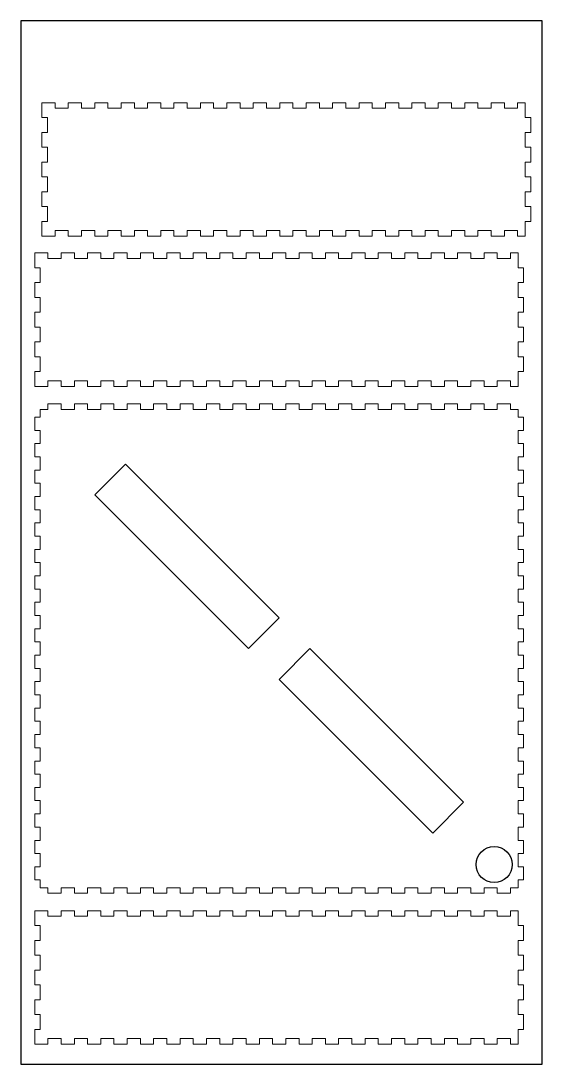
# Model space of a CAD drawing. Header units: inches. Extents: x 1.3 to 54.4, y -2.5 to 26.1.
# Drawn here: x 42.43 to 54.43, y 2.1 to 26.1 of the extents above; entities that cross this region are included whole.
import ezdxf

# ---------------------------------------------------------------- set-up
doc = ezdxf.new("R2010")
doc.units = ezdxf.units.IN
doc.header["$MEASUREMENT"] = 0
doc.layers.add('Layer 01', color=5, linetype='Continuous', true_color=0x0000ff)
doc.layers.add('Layer 1', color=7, linetype='Continuous', true_color=0xffffff)

msp = doc.modelspace()

# ---------------------------------------------------------------- linework, layer by layer
at = {"layer": 'Layer 01'}
for points in [[(42.431, 2.099), (54.431, 2.099), (54.431, 26.099), (42.431, 26.099)], [(47.67, 11.658), (44.135, 15.194), (44.842, 15.901), (48.377, 12.365)], [(49.084, 11.658), (52.62, 8.123), (51.913, 7.416), (48.377, 10.951)]]:
    msp.add_lwpolyline(points, close=True, dxfattribs=at)
msp.add_circle((53.326, 6.69), 0.416, dxfattribs=at)
at = {"layer": 'Layer 1', "color": 18, "lineweight": 5, "true_color": 0x000000}
for points in [[(43.219, 24.215), (42.914, 24.215)], [(42.914, 24.215), (42.914, 23.874)], [(43.219, 24.087), (43.219, 24.215)], [(43.523, 24.087), (43.219, 24.087)], [(43.827, 24.215), (43.523, 24.215)], [(43.523, 24.215), (43.523, 24.087)], [(43.827, 24.087), (43.827, 24.215)], [(44.131, 24.087), (43.827, 24.087)], [(44.435, 24.215), (44.131, 24.215)], [(44.131, 24.215), (44.131, 24.087)], [(44.435, 24.087), (44.435, 24.215)], [(44.74, 24.087), (44.435, 24.087)], [(45.044, 24.215), (44.74, 24.215)], [(44.74, 24.215), (44.74, 24.087)], [(45.044, 24.087), (45.044, 24.215)], [(45.348, 24.087), (45.044, 24.087)], [(45.652, 24.215), (45.348, 24.215)], [(45.348, 24.215), (45.348, 24.087)], [(45.652, 24.087), (45.652, 24.215)], [(45.956, 24.087), (45.652, 24.087)], [(46.261, 24.215), (45.956, 24.215)], [(45.956, 24.215), (45.956, 24.087)], [(46.261, 24.087), (46.261, 24.215)], [(46.565, 24.087), (46.261, 24.087)], [(46.869, 24.215), (46.565, 24.215)], [(46.565, 24.215), (46.565, 24.087)], [(46.869, 24.087), (46.869, 24.215)], [(47.173, 24.087), (46.869, 24.087)], [(47.477, 24.215), (47.173, 24.215)], [(47.173, 24.215), (47.173, 24.087)], [(47.477, 24.087), (47.477, 24.215)], [(47.782, 24.087), (47.477, 24.087)], [(48.086, 24.215), (47.782, 24.215)], [(47.782, 24.215), (47.782, 24.087)], [(48.086, 24.087), (48.086, 24.215)], [(48.39, 24.087), (48.086, 24.087)], [(48.694, 24.215), (48.39, 24.215)], [(48.39, 24.215), (48.39, 24.087)], [(48.694, 24.087), (48.694, 24.215)], [(48.999, 24.087), (48.694, 24.087)], [(49.303, 24.215), (48.999, 24.215)], [(48.999, 24.215), (48.999, 24.087)], [(49.303, 24.087), (49.303, 24.215)], [(49.607, 24.087), (49.303, 24.087)], [(49.911, 24.215), (49.607, 24.215)], [(49.607, 24.215), (49.607, 24.087)], [(49.911, 24.087), (49.911, 24.215)], [(50.215, 24.087), (49.911, 24.087)], [(50.52, 24.215), (50.215, 24.215)], [(50.215, 24.215), (50.215, 24.087)], [(50.52, 24.087), (50.52, 24.215)], [(50.824, 24.087), (50.52, 24.087)], [(51.128, 24.215), (50.824, 24.215)], [(50.824, 24.215), (50.824, 24.087)], [(51.128, 24.087), (51.128, 24.215)], [(51.432, 24.087), (51.128, 24.087)], [(51.736, 24.215), (51.432, 24.215)], [(51.432, 24.215), (51.432, 24.087)], [(51.736, 24.087), (51.736, 24.215)], [(52.041, 24.087), (51.736, 24.087)], [(52.345, 24.215), (52.041, 24.215)], [(52.041, 24.215), (52.041, 24.087)], [(52.345, 24.087), (52.345, 24.215)], [(52.649, 24.087), (52.345, 24.087)], [(52.953, 24.215), (52.649, 24.215)], [(52.649, 24.215), (52.649, 24.087)], [(52.953, 24.087), (52.953, 24.215)], [(53.257, 24.087), (52.953, 24.087)], [(53.562, 24.215), (53.257, 24.215)], [(53.257, 24.215), (53.257, 24.087)], [(53.562, 24.087), (53.562, 24.215)], [(53.866, 24.087), (53.562, 24.087)], [(54.042, 24.215), (53.866, 24.215)], [(53.866, 24.215), (53.866, 24.087)], [(54.042, 23.874), (54.042, 24.215)], [(42.914, 23.874), (43.042, 23.874)], [(43.042, 23.874), (43.042, 23.533)], [(54.17, 23.874), (54.042, 23.874)], [(54.17, 23.533), (54.17, 23.874)], [(43.042, 23.533), (42.914, 23.533)], [(42.914, 23.533), (42.914, 23.192)], [(54.042, 23.192), (54.042, 23.533)], [(54.042, 23.533), (54.17, 23.533)], [(42.914, 23.192), (43.042, 23.192)], [(43.042, 23.192), (43.042, 22.851)], [(54.17, 23.192), (54.042, 23.192)], [(54.17, 22.851), (54.17, 23.192)], [(43.042, 22.851), (42.914, 22.851)], [(42.914, 22.851), (42.914, 22.51)], [(54.042, 22.51), (54.042, 22.851)], [(54.042, 22.851), (54.17, 22.851)], [(42.914, 22.51), (43.042, 22.51)], [(43.042, 22.51), (43.042, 22.169)], [(54.17, 22.51), (54.042, 22.51)], [(54.17, 22.169), (54.17, 22.51)], [(43.042, 22.169), (42.914, 22.169)], [(42.914, 22.169), (42.914, 21.827)], [(54.042, 21.827), (54.042, 22.169)], [(54.042, 22.169), (54.17, 22.169)], [(42.914, 21.827), (43.042, 21.827)], [(43.042, 21.827), (43.042, 21.486)], [(54.17, 21.827), (54.042, 21.827)], [(54.17, 21.486), (54.17, 21.827)], [(43.042, 21.486), (42.914, 21.486)], [(42.914, 21.486), (42.914, 21.145)], [(54.042, 21.145), (54.042, 21.486)], [(54.042, 21.486), (54.17, 21.486)], [(42.914, 21.145), (43.219, 21.145)], [(43.219, 21.145), (43.219, 21.273)], [(43.219, 21.273), (43.523, 21.273)], [(43.523, 21.273), (43.523, 21.145)], [(43.523, 21.145), (43.827, 21.145)], [(43.827, 21.145), (43.827, 21.273)], [(43.827, 21.273), (44.131, 21.273)], [(44.131, 21.273), (44.131, 21.145)], [(44.131, 21.145), (44.435, 21.145)], [(44.435, 21.145), (44.435, 21.273)], [(44.435, 21.273), (44.74, 21.273)], [(44.74, 21.273), (44.74, 21.145)], [(44.74, 21.145), (45.044, 21.145)], [(45.044, 21.145), (45.044, 21.273)], [(45.044, 21.273), (45.348, 21.273)], [(45.348, 21.273), (45.348, 21.145)], [(45.348, 21.145), (45.652, 21.145)], [(45.652, 21.145), (45.652, 21.273)], [(45.652, 21.273), (45.956, 21.273)], [(45.956, 21.273), (45.956, 21.145)], [(45.956, 21.145), (46.261, 21.145)], [(46.261, 21.145), (46.261, 21.273)], [(46.261, 21.273), (46.565, 21.273)], [(46.565, 21.273), (46.565, 21.145)], [(46.565, 21.145), (46.869, 21.145)], [(46.869, 21.145), (46.869, 21.273)], [(46.869, 21.273), (47.173, 21.273)], [(47.173, 21.273), (47.173, 21.145)], [(47.173, 21.145), (47.477, 21.145)], [(47.477, 21.145), (47.477, 21.273)], [(47.477, 21.273), (47.782, 21.273)], [(47.782, 21.273), (47.782, 21.145)], [(47.782, 21.145), (48.086, 21.145)], [(48.086, 21.145), (48.086, 21.273)], [(48.086, 21.273), (48.39, 21.273)], [(48.39, 21.273), (48.39, 21.145)], [(48.39, 21.145), (48.694, 21.145)], [(48.694, 21.145), (48.694, 21.273)], [(48.694, 21.273), (48.999, 21.273)], [(48.999, 21.273), (48.999, 21.145)], [(48.999, 21.145), (49.303, 21.145)], [(49.303, 21.145), (49.303, 21.273)], [(49.303, 21.273), (49.607, 21.273)], [(49.607, 21.273), (49.607, 21.145)], [(49.607, 21.145), (49.911, 21.145)], [(49.911, 21.145), (49.911, 21.273)], [(49.911, 21.273), (50.215, 21.273)], [(50.215, 21.273), (50.215, 21.145)], [(50.215, 21.145), (50.52, 21.145)], [(50.52, 21.145), (50.52, 21.273)], [(50.52, 21.273), (50.824, 21.273)], [(50.824, 21.273), (50.824, 21.145)], [(50.824, 21.145), (51.128, 21.145)], [(51.128, 21.145), (51.128, 21.273)], [(51.128, 21.273), (51.432, 21.273)], [(51.432, 21.273), (51.432, 21.145)], [(51.432, 21.145), (51.736, 21.145)], [(51.736, 21.145), (51.736, 21.273)], [(51.736, 21.273), (52.041, 21.273)], [(52.041, 21.273), (52.041, 21.145)], [(52.041, 21.145), (52.345, 21.145)], [(52.345, 21.145), (52.345, 21.273)], [(52.345, 21.273), (52.649, 21.273)], [(52.649, 21.273), (52.649, 21.145)], [(52.649, 21.145), (52.953, 21.145)], [(52.953, 21.145), (52.953, 21.273)], [(52.953, 21.273), (53.257, 21.273)], [(53.257, 21.273), (53.257, 21.145)], [(53.257, 21.145), (53.562, 21.145)], [(53.562, 21.145), (53.562, 21.273)], [(53.562, 21.273), (53.866, 21.273)], [(53.866, 21.273), (53.866, 21.145)], [(53.866, 21.145), (54.042, 21.145)], [(43.054, 20.759), (42.749, 20.759)], [(42.749, 20.759), (42.749, 20.418)], [(43.054, 20.631), (43.054, 20.759)], [(43.662, 20.759), (43.358, 20.759)], [(43.358, 20.759), (43.358, 20.631)], [(43.662, 20.631), (43.662, 20.759)], [(44.27, 20.759), (43.966, 20.759)], [(43.966, 20.759), (43.966, 20.631)], [(44.27, 20.631), (44.27, 20.759)], [(44.879, 20.759), (44.575, 20.759)], [(44.575, 20.759), (44.575, 20.631)], [(44.879, 20.631), (44.879, 20.759)], [(45.487, 20.759), (45.183, 20.759)], [(45.183, 20.759), (45.183, 20.631)], [(45.487, 20.631), (45.487, 20.759)], [(46.096, 20.759), (45.791, 20.759)], [(45.791, 20.759), (45.791, 20.631)], [(46.096, 20.631), (46.096, 20.759)], [(46.704, 20.759), (46.4, 20.759)], [(46.4, 20.759), (46.4, 20.631)], [(46.704, 20.631), (46.704, 20.759)], [(47.312, 20.759), (47.008, 20.759)], [(47.008, 20.759), (47.008, 20.631)], [(47.312, 20.631), (47.312, 20.759)], [(47.921, 20.759), (47.617, 20.759)], [(47.617, 20.759), (47.617, 20.631)], [(47.921, 20.631), (47.921, 20.759)], [(48.529, 20.759), (48.225, 20.759)], [(48.225, 20.759), (48.225, 20.631)], [(48.529, 20.631), (48.529, 20.759)], [(49.138, 20.759), (48.834, 20.759)], [(48.834, 20.759), (48.834, 20.631)], [(49.138, 20.631), (49.138, 20.759)], [(49.746, 20.759), (49.442, 20.759)], [(49.442, 20.759), (49.442, 20.631)], [(49.746, 20.631), (49.746, 20.759)], [(50.355, 20.759), (50.05, 20.759)], [(50.05, 20.759), (50.05, 20.631)], [(50.355, 20.631), (50.355, 20.759)], [(50.963, 20.759), (50.659, 20.759)], [(50.659, 20.759), (50.659, 20.631)], [(50.963, 20.631), (50.963, 20.759)], [(51.571, 20.759), (51.267, 20.759)], [(51.267, 20.759), (51.267, 20.631)], [(51.571, 20.631), (51.571, 20.759)], [(52.18, 20.759), (51.876, 20.759)], [(51.876, 20.759), (51.876, 20.631)], [(52.18, 20.631), (52.18, 20.759)], [(52.788, 20.759), (52.484, 20.759)], [(52.484, 20.759), (52.484, 20.631)], [(52.788, 20.631), (52.788, 20.759)], [(53.397, 20.759), (53.093, 20.759)], [(53.093, 20.759), (53.093, 20.631)], [(53.397, 20.631), (53.397, 20.759)], [(53.877, 20.759), (53.701, 20.759)], [(53.701, 20.759), (53.701, 20.631)], [(53.877, 20.418), (53.877, 20.759)], [(42.749, 20.418), (42.877, 20.418)], [(42.877, 20.418), (42.877, 20.077)], [(43.358, 20.631), (43.054, 20.631)], [(43.966, 20.631), (43.662, 20.631)], [(44.575, 20.631), (44.27, 20.631)], [(45.183, 20.631), (44.879, 20.631)], [(45.791, 20.631), (45.487, 20.631)], [(46.4, 20.631), (46.096, 20.631)], [(47.008, 20.631), (46.704, 20.631)], [(47.617, 20.631), (47.312, 20.631)], [(48.225, 20.631), (47.921, 20.631)], [(48.834, 20.631), (48.529, 20.631)], [(49.442, 20.631), (49.138, 20.631)], [(50.05, 20.631), (49.746, 20.631)], [(50.659, 20.631), (50.355, 20.631)], [(51.267, 20.631), (50.963, 20.631)], [(51.876, 20.631), (51.571, 20.631)], [(52.484, 20.631), (52.18, 20.631)], [(53.093, 20.631), (52.788, 20.631)], [(53.701, 20.631), (53.397, 20.631)], [(54.005, 20.418), (53.877, 20.418)], [(54.005, 20.077), (54.005, 20.418)], [(42.877, 20.077), (42.749, 20.077)], [(42.749, 20.077), (42.749, 19.735)], [(53.877, 19.735), (53.877, 20.077)], [(53.877, 20.077), (54.005, 20.077)], [(42.749, 19.735), (42.877, 19.735)], [(42.877, 19.735), (42.877, 19.394)], [(54.005, 19.735), (53.877, 19.735)], [(54.005, 19.394), (54.005, 19.735)], [(42.877, 19.394), (42.749, 19.394)], [(42.749, 19.394), (42.749, 19.053)], [(53.877, 19.053), (53.877, 19.394)], [(53.877, 19.394), (54.005, 19.394)], [(42.749, 19.053), (42.877, 19.053)], [(42.877, 19.053), (42.877, 18.712)], [(54.005, 19.053), (53.877, 19.053)], [(54.005, 18.712), (54.005, 19.053)], [(42.877, 18.712), (42.749, 18.712)], [(42.749, 18.712), (42.749, 18.371)], [(53.877, 18.371), (53.877, 18.712)], [(53.877, 18.712), (54.005, 18.712)], [(42.749, 18.371), (42.877, 18.371)], [(42.877, 18.371), (42.877, 18.03)], [(54.005, 18.371), (53.877, 18.371)], [(54.005, 18.03), (54.005, 18.371)], [(42.877, 18.03), (42.749, 18.03)], [(42.749, 18.03), (42.749, 17.689)], [(53.877, 17.689), (53.877, 18.03)], [(53.877, 18.03), (54.005, 18.03)], [(43.054, 17.689), (43.054, 17.817)], [(43.054, 17.817), (43.358, 17.817)], [(43.358, 17.817), (43.358, 17.689)], [(43.662, 17.689), (43.662, 17.817)], [(43.662, 17.817), (43.966, 17.817)], [(43.966, 17.817), (43.966, 17.689)], [(44.27, 17.689), (44.27, 17.817)], [(44.27, 17.817), (44.575, 17.817)], [(44.575, 17.817), (44.575, 17.689)], [(44.879, 17.689), (44.879, 17.817)], [(44.879, 17.817), (45.183, 17.817)], [(45.183, 17.817), (45.183, 17.689)], [(45.487, 17.689), (45.487, 17.817)], [(45.487, 17.817), (45.791, 17.817)], [(45.791, 17.817), (45.791, 17.689)], [(46.096, 17.689), (46.096, 17.817)], [(46.096, 17.817), (46.4, 17.817)], [(46.4, 17.817), (46.4, 17.689)], [(46.704, 17.689), (46.704, 17.817)], [(46.704, 17.817), (47.008, 17.817)], [(47.008, 17.817), (47.008, 17.689)], [(47.312, 17.689), (47.312, 17.817)], [(47.312, 17.817), (47.617, 17.817)], [(47.617, 17.817), (47.617, 17.689)], [(47.921, 17.689), (47.921, 17.817)], [(47.921, 17.817), (48.225, 17.817)], [(48.225, 17.817), (48.225, 17.689)], [(48.529, 17.689), (48.529, 17.817)], [(48.529, 17.817), (48.834, 17.817)], [(48.834, 17.817), (48.834, 17.689)], [(49.138, 17.689), (49.138, 17.817)], [(49.138, 17.817), (49.442, 17.817)], [(49.442, 17.817), (49.442, 17.689)], [(49.746, 17.689), (49.746, 17.817)], [(49.746, 17.817), (50.05, 17.817)], [(50.05, 17.817), (50.05, 17.689)], [(50.355, 17.689), (50.355, 17.817)], [(50.355, 17.817), (50.659, 17.817)], [(50.659, 17.817), (50.659, 17.689)], [(50.963, 17.689), (50.963, 17.817)], [(50.963, 17.817), (51.267, 17.817)], [(51.267, 17.817), (51.267, 17.689)], [(51.571, 17.689), (51.571, 17.817)], [(51.571, 17.817), (51.876, 17.817)], [(51.876, 17.817), (51.876, 17.689)], [(52.18, 17.689), (52.18, 17.817)], [(52.18, 17.817), (52.484, 17.817)], [(52.484, 17.817), (52.484, 17.689)], [(52.788, 17.689), (52.788, 17.817)], [(52.788, 17.817), (53.093, 17.817)], [(53.093, 17.817), (53.093, 17.689)], [(53.397, 17.689), (53.397, 17.817)], [(53.397, 17.817), (53.701, 17.817)], [(53.701, 17.817), (53.701, 17.689)], [(42.749, 17.689), (43.054, 17.689)], [(43.358, 17.689), (43.662, 17.689)], [(43.966, 17.689), (44.27, 17.689)], [(44.575, 17.689), (44.879, 17.689)], [(45.183, 17.689), (45.487, 17.689)], [(45.791, 17.689), (46.096, 17.689)], [(46.4, 17.689), (46.704, 17.689)], [(47.008, 17.689), (47.312, 17.689)], [(47.617, 17.689), (47.921, 17.689)], [(48.225, 17.689), (48.529, 17.689)], [(48.834, 17.689), (49.138, 17.689)], [(49.442, 17.689), (49.746, 17.689)], [(50.05, 17.689), (50.355, 17.689)], [(50.659, 17.689), (50.963, 17.689)], [(51.267, 17.689), (51.571, 17.689)], [(51.876, 17.689), (52.18, 17.689)], [(52.484, 17.689), (52.788, 17.689)], [(53.093, 17.689), (53.397, 17.689)], [(53.701, 17.689), (53.877, 17.689)], [(43.358, 17.286), (43.054, 17.286)], [(43.054, 17.286), (43.054, 17.158)], [(43.358, 17.158), (43.358, 17.286)], [(43.966, 17.286), (43.662, 17.286)], [(43.662, 17.286), (43.662, 17.158)], [(43.966, 17.158), (43.966, 17.286)], [(44.575, 17.286), (44.27, 17.286)], [(44.27, 17.286), (44.27, 17.158)], [(44.575, 17.158), (44.575, 17.286)], [(45.183, 17.286), (44.879, 17.286)], [(44.879, 17.286), (44.879, 17.158)], [(45.183, 17.158), (45.183, 17.286)], [(45.791, 17.286), (45.487, 17.286)], [(45.487, 17.286), (45.487, 17.158)], [(45.791, 17.158), (45.791, 17.286)], [(46.4, 17.286), (46.096, 17.286)], [(46.096, 17.286), (46.096, 17.158)], [(46.4, 17.158), (46.4, 17.286)], [(47.008, 17.286), (46.704, 17.286)], [(46.704, 17.286), (46.704, 17.158)], [(47.008, 17.158), (47.008, 17.286)], [(47.617, 17.286), (47.312, 17.286)], [(47.312, 17.286), (47.312, 17.158)], [(47.617, 17.158), (47.617, 17.286)], [(48.225, 17.286), (47.921, 17.286)], [(47.921, 17.286), (47.921, 17.158)], [(48.225, 17.158), (48.225, 17.286)], [(48.834, 17.286), (48.529, 17.286)], [(48.529, 17.286), (48.529, 17.158)], [(48.834, 17.158), (48.834, 17.286)], [(49.442, 17.286), (49.138, 17.286)], [(49.138, 17.286), (49.138, 17.158)], [(49.442, 17.158), (49.442, 17.286)], [(50.05, 17.286), (49.746, 17.286)], [(49.746, 17.286), (49.746, 17.158)], [(50.05, 17.158), (50.05, 17.286)], [(50.659, 17.286), (50.355, 17.286)], [(50.355, 17.286), (50.355, 17.158)], [(50.659, 17.158), (50.659, 17.286)], [(51.267, 17.286), (50.963, 17.286)], [(50.963, 17.286), (50.963, 17.158)], [(51.267, 17.158), (51.267, 17.286)], [(51.876, 17.286), (51.571, 17.286)], [(51.571, 17.286), (51.571, 17.158)], [(51.876, 17.158), (51.876, 17.286)], [(52.484, 17.286), (52.18, 17.286)], [(52.18, 17.286), (52.18, 17.158)], [(52.484, 17.158), (52.484, 17.286)], [(53.093, 17.286), (52.788, 17.286)], [(52.788, 17.286), (52.788, 17.158)], [(53.093, 17.158), (53.093, 17.286)], [(53.701, 17.286), (53.397, 17.286)], [(53.397, 17.286), (53.397, 17.158)], [(53.701, 17.158), (53.701, 17.286)], [(43.054, 17.158), (42.877, 17.158)], [(42.877, 17.158), (42.877, 16.982)], [(43.662, 17.158), (43.358, 17.158)], [(44.27, 17.158), (43.966, 17.158)], [(44.879, 17.158), (44.575, 17.158)], [(45.487, 17.158), (45.183, 17.158)], [(46.096, 17.158), (45.791, 17.158)], [(46.704, 17.158), (46.4, 17.158)], [(47.312, 17.158), (47.008, 17.158)], [(47.921, 17.158), (47.617, 17.158)], [(48.529, 17.158), (48.225, 17.158)], [(49.138, 17.158), (48.834, 17.158)], [(49.746, 17.158), (49.442, 17.158)], [(50.355, 17.158), (50.05, 17.158)], [(50.963, 17.158), (50.659, 17.158)], [(51.571, 17.158), (51.267, 17.158)], [(52.18, 17.158), (51.876, 17.158)], [(52.788, 17.158), (52.484, 17.158)], [(53.397, 17.158), (53.093, 17.158)], [(53.877, 17.158), (53.701, 17.158)], [(53.877, 16.982), (53.877, 17.158)], [(42.877, 16.982), (42.749, 16.982)], [(42.749, 16.982), (42.749, 16.678)], [(54.005, 16.982), (53.877, 16.982)], [(54.005, 16.678), (54.005, 16.982)], [(42.749, 16.678), (42.877, 16.678)], [(42.877, 16.678), (42.877, 16.373)], [(53.877, 16.373), (53.877, 16.678)], [(53.877, 16.678), (54.005, 16.678)], [(42.877, 16.373), (42.749, 16.373)], [(42.749, 16.373), (42.749, 16.069)], [(54.005, 16.373), (53.877, 16.373)], [(54.005, 16.069), (54.005, 16.373)], [(42.749, 16.069), (42.877, 16.069)], [(42.877, 16.069), (42.877, 15.765)], [(53.877, 15.765), (53.877, 16.069)], [(53.877, 16.069), (54.005, 16.069)], [(42.877, 15.765), (42.749, 15.765)], [(42.749, 15.765), (42.749, 15.461)], [(54.005, 15.765), (53.877, 15.765)], [(54.005, 15.461), (54.005, 15.765)], [(42.749, 15.461), (42.877, 15.461)], [(42.877, 15.461), (42.877, 15.157)], [(53.877, 15.157), (53.877, 15.461)], [(53.877, 15.461), (54.005, 15.461)], [(42.877, 15.157), (42.749, 15.157)], [(42.749, 15.157), (42.749, 14.852)], [(54.005, 15.157), (53.877, 15.157)], [(54.005, 14.852), (54.005, 15.157)], [(42.749, 14.852), (42.877, 14.852)], [(42.877, 14.852), (42.877, 14.548)], [(53.877, 14.548), (53.877, 14.852)], [(53.877, 14.852), (54.005, 14.852)], [(42.877, 14.548), (42.749, 14.548)], [(42.749, 14.548), (42.749, 14.244)], [(54.005, 14.548), (53.877, 14.548)], [(54.005, 14.244), (54.005, 14.548)], [(42.749, 14.244), (42.877, 14.244)], [(42.877, 14.244), (42.877, 13.94)], [(53.877, 13.94), (53.877, 14.244)], [(53.877, 14.244), (54.005, 14.244)], [(42.877, 13.94), (42.749, 13.94)], [(42.749, 13.94), (42.749, 13.636)], [(54.005, 13.94), (53.877, 13.94)], [(54.005, 13.636), (54.005, 13.94)], [(42.749, 13.636), (42.877, 13.636)], [(42.877, 13.636), (42.877, 13.331)], [(53.877, 13.331), (53.877, 13.636)], [(53.877, 13.636), (54.005, 13.636)], [(42.877, 13.331), (42.749, 13.331)], [(42.749, 13.331), (42.749, 13.027)], [(54.005, 13.331), (53.877, 13.331)], [(54.005, 13.027), (54.005, 13.331)], [(42.749, 13.027), (42.877, 13.027)], [(42.877, 13.027), (42.877, 12.723)], [(53.877, 12.723), (53.877, 13.027)], [(53.877, 13.027), (54.005, 13.027)], [(42.877, 12.723), (42.749, 12.723)], [(42.749, 12.723), (42.749, 12.419)], [(54.005, 12.723), (53.877, 12.723)], [(54.005, 12.419), (54.005, 12.723)], [(42.749, 12.419), (42.877, 12.419)], [(42.877, 12.419), (42.877, 12.115)], [(53.877, 12.115), (53.877, 12.419)], [(53.877, 12.419), (54.005, 12.419)], [(42.877, 12.115), (42.749, 12.115)], [(42.749, 12.115), (42.749, 11.81)], [(54.005, 12.115), (53.877, 12.115)], [(54.005, 11.81), (54.005, 12.115)], [(42.749, 11.81), (42.877, 11.81)], [(42.877, 11.81), (42.877, 11.506)], [(53.877, 11.506), (53.877, 11.81)], [(53.877, 11.81), (54.005, 11.81)], [(42.877, 11.506), (42.749, 11.506)], [(42.749, 11.506), (42.749, 11.202)], [(54.005, 11.506), (53.877, 11.506)], [(54.005, 11.202), (54.005, 11.506)], [(42.749, 11.202), (42.877, 11.202)], [(42.877, 11.202), (42.877, 10.898)], [(53.877, 10.898), (53.877, 11.202)], [(53.877, 11.202), (54.005, 11.202)], [(42.877, 10.898), (42.749, 10.898)], [(42.749, 10.898), (42.749, 10.593)], [(54.005, 10.898), (53.877, 10.898)], [(54.005, 10.593), (54.005, 10.898)], [(42.749, 10.593), (42.877, 10.593)], [(42.877, 10.593), (42.877, 10.289)], [(53.877, 10.289), (53.877, 10.593)], [(53.877, 10.593), (54.005, 10.593)], [(42.877, 10.289), (42.749, 10.289)], [(42.749, 10.289), (42.749, 9.985)], [(54.005, 10.289), (53.877, 10.289)], [(54.005, 9.985), (54.005, 10.289)], [(42.749, 9.985), (42.877, 9.985)], [(42.877, 9.985), (42.877, 9.681)], [(53.877, 9.681), (53.877, 9.985)], [(53.877, 9.985), (54.005, 9.985)], [(42.877, 9.681), (42.749, 9.681)], [(42.749, 9.681), (42.749, 9.377)], [(54.005, 9.681), (53.877, 9.681)], [(54.005, 9.377), (54.005, 9.681)], [(42.749, 9.377), (42.877, 9.377)], [(42.877, 9.377), (42.877, 9.072)], [(53.877, 9.072), (53.877, 9.377)], [(53.877, 9.377), (54.005, 9.377)], [(42.877, 9.072), (42.749, 9.072)], [(42.749, 9.072), (42.749, 8.768)], [(54.005, 9.072), (53.877, 9.072)], [(54.005, 8.768), (54.005, 9.072)], [(42.749, 8.768), (42.877, 8.768)], [(42.877, 8.768), (42.877, 8.464)], [(53.877, 8.464), (53.877, 8.768)], [(53.877, 8.768), (54.005, 8.768)], [(42.877, 8.464), (42.749, 8.464)], [(42.749, 8.464), (42.749, 8.16)], [(54.005, 8.464), (53.877, 8.464)], [(54.005, 8.16), (54.005, 8.464)], [(42.749, 8.16), (42.877, 8.16)], [(42.877, 8.16), (42.877, 7.856)], [(53.877, 7.856), (53.877, 8.16)], [(53.877, 8.16), (54.005, 8.16)], [(42.877, 7.856), (42.749, 7.856)], [(42.749, 7.856), (42.749, 7.551)], [(54.005, 7.856), (53.877, 7.856)], [(54.005, 7.551), (54.005, 7.856)], [(42.749, 7.551), (42.877, 7.551)], [(42.877, 7.551), (42.877, 7.247)], [(53.877, 7.247), (53.877, 7.551)], [(53.877, 7.551), (54.005, 7.551)], [(42.877, 7.247), (42.749, 7.247)], [(42.749, 7.247), (42.749, 6.943)], [(54.005, 7.247), (53.877, 7.247)], [(54.005, 6.943), (54.005, 7.247)], [(42.749, 6.943), (42.877, 6.943)], [(42.877, 6.943), (42.877, 6.639)], [(53.877, 6.639), (53.877, 6.943)], [(53.877, 6.943), (54.005, 6.943)], [(42.877, 6.639), (42.749, 6.639)], [(42.749, 6.639), (42.749, 6.335)], [(54.005, 6.639), (53.877, 6.639)], [(54.005, 6.335), (54.005, 6.639)], [(42.749, 6.335), (42.877, 6.335)], [(42.877, 6.335), (42.877, 6.158)], [(53.877, 6.158), (53.877, 6.335)], [(53.877, 6.335), (54.005, 6.335)], [(42.877, 6.158), (43.054, 6.158)], [(43.054, 6.158), (43.054, 6.03)], [(43.054, 6.03), (43.358, 6.03)], [(43.358, 6.03), (43.358, 6.158)], [(43.358, 6.158), (43.662, 6.158)], [(43.662, 6.158), (43.662, 6.03)], [(43.662, 6.03), (43.966, 6.03)], [(43.966, 6.03), (43.966, 6.158)], [(43.966, 6.158), (44.27, 6.158)], [(44.27, 6.158), (44.27, 6.03)], [(44.27, 6.03), (44.575, 6.03)], [(44.575, 6.03), (44.575, 6.158)], [(44.575, 6.158), (44.879, 6.158)], [(44.879, 6.158), (44.879, 6.03)], [(44.879, 6.03), (45.183, 6.03)], [(45.183, 6.03), (45.183, 6.158)], [(45.183, 6.158), (45.487, 6.158)], [(45.487, 6.158), (45.487, 6.03)], [(45.487, 6.03), (45.791, 6.03)], [(45.791, 6.03), (45.791, 6.158)], [(45.791, 6.158), (46.096, 6.158)], [(46.096, 6.158), (46.096, 6.03)], [(46.096, 6.03), (46.4, 6.03)], [(46.4, 6.03), (46.4, 6.158)], [(46.4, 6.158), (46.704, 6.158)], [(46.704, 6.158), (46.704, 6.03)], [(46.704, 6.03), (47.008, 6.03)], [(47.008, 6.03), (47.008, 6.158)], [(47.008, 6.158), (47.312, 6.158)], [(47.312, 6.158), (47.312, 6.03)], [(47.312, 6.03), (47.617, 6.03)], [(47.617, 6.03), (47.617, 6.158)], [(47.617, 6.158), (47.921, 6.158)], [(47.921, 6.158), (47.921, 6.03)], [(47.921, 6.03), (48.225, 6.03)], [(48.225, 6.03), (48.225, 6.158)], [(48.225, 6.158), (48.529, 6.158)], [(48.529, 6.158), (48.529, 6.03)], [(48.529, 6.03), (48.834, 6.03)], [(48.834, 6.03), (48.834, 6.158)], [(48.834, 6.158), (49.138, 6.158)], [(49.138, 6.158), (49.138, 6.03)], [(49.138, 6.03), (49.442, 6.03)], [(49.442, 6.03), (49.442, 6.158)], [(49.442, 6.158), (49.746, 6.158)], [(49.746, 6.158), (49.746, 6.03)], [(49.746, 6.03), (50.05, 6.03)], [(50.05, 6.03), (50.05, 6.158)], [(50.05, 6.158), (50.355, 6.158)], [(50.355, 6.158), (50.355, 6.03)], [(50.355, 6.03), (50.659, 6.03)], [(50.659, 6.03), (50.659, 6.158)], [(50.659, 6.158), (50.963, 6.158)], [(50.963, 6.158), (50.963, 6.03)], [(50.963, 6.03), (51.267, 6.03)], [(51.267, 6.03), (51.267, 6.158)], [(51.267, 6.158), (51.571, 6.158)], [(51.571, 6.158), (51.571, 6.03)], [(51.571, 6.03), (51.876, 6.03)], [(51.876, 6.03), (51.876, 6.158)], [(51.876, 6.158), (52.18, 6.158)], [(52.18, 6.158), (52.18, 6.03)], [(52.18, 6.03), (52.484, 6.03)], [(52.484, 6.03), (52.484, 6.158)], [(52.484, 6.158), (52.788, 6.158)], [(52.788, 6.158), (52.788, 6.03)], [(52.788, 6.03), (53.093, 6.03)], [(53.093, 6.03), (53.093, 6.158)], [(53.093, 6.158), (53.397, 6.158)], [(53.397, 6.158), (53.397, 6.03)], [(53.397, 6.03), (53.701, 6.03)], [(53.701, 6.03), (53.701, 6.158)], [(53.701, 6.158), (53.877, 6.158)], [(43.054, 5.627), (42.749, 5.627)], [(42.749, 5.627), (42.749, 5.286)], [(43.054, 5.5), (43.054, 5.627)], [(43.662, 5.627), (43.358, 5.627)], [(43.358, 5.627), (43.358, 5.5)], [(43.662, 5.5), (43.662, 5.627)], [(44.27, 5.627), (43.966, 5.627)], [(43.966, 5.627), (43.966, 5.5)], [(44.27, 5.5), (44.27, 5.627)], [(44.879, 5.627), (44.575, 5.627)], [(44.575, 5.627), (44.575, 5.5)], [(44.879, 5.5), (44.879, 5.627)], [(45.487, 5.627), (45.183, 5.627)], [(45.183, 5.627), (45.183, 5.5)], [(45.487, 5.5), (45.487, 5.627)], [(46.096, 5.627), (45.791, 5.627)], [(45.791, 5.627), (45.791, 5.5)], [(46.096, 5.5), (46.096, 5.627)], [(46.704, 5.627), (46.4, 5.627)], [(46.4, 5.627), (46.4, 5.5)], [(46.704, 5.5), (46.704, 5.627)], [(47.312, 5.627), (47.008, 5.627)], [(47.008, 5.627), (47.008, 5.5)], [(47.312, 5.5), (47.312, 5.627)], [(47.921, 5.627), (47.617, 5.627)], [(47.617, 5.627), (47.617, 5.5)], [(47.921, 5.5), (47.921, 5.627)], [(48.529, 5.627), (48.225, 5.627)], [(48.225, 5.627), (48.225, 5.5)], [(48.529, 5.5), (48.529, 5.627)], [(49.138, 5.627), (48.834, 5.627)], [(48.834, 5.627), (48.834, 5.5)], [(49.138, 5.5), (49.138, 5.627)], [(49.746, 5.627), (49.442, 5.627)], [(49.442, 5.627), (49.442, 5.5)], [(49.746, 5.5), (49.746, 5.627)], [(50.355, 5.627), (50.05, 5.627)], [(50.05, 5.627), (50.05, 5.5)], [(50.355, 5.5), (50.355, 5.627)], [(50.963, 5.627), (50.659, 5.627)], [(50.659, 5.627), (50.659, 5.5)], [(50.963, 5.5), (50.963, 5.627)], [(51.571, 5.627), (51.267, 5.627)], [(51.267, 5.627), (51.267, 5.5)], [(51.571, 5.5), (51.571, 5.627)], [(52.18, 5.627), (51.876, 5.627)], [(51.876, 5.627), (51.876, 5.5)], [(52.18, 5.5), (52.18, 5.627)], [(52.788, 5.627), (52.484, 5.627)], [(52.484, 5.627), (52.484, 5.5)], [(52.788, 5.5), (52.788, 5.627)], [(53.397, 5.627), (53.093, 5.627)], [(53.093, 5.627), (53.093, 5.5)], [(53.397, 5.5), (53.397, 5.627)], [(53.877, 5.627), (53.701, 5.627)], [(53.701, 5.627), (53.701, 5.5)], [(53.877, 5.286), (53.877, 5.627)], [(42.749, 5.286), (42.877, 5.286)], [(42.877, 5.286), (42.877, 4.945)], [(43.358, 5.5), (43.054, 5.5)], [(43.966, 5.5), (43.662, 5.5)], [(44.575, 5.5), (44.27, 5.5)], [(45.183, 5.5), (44.879, 5.5)], [(45.791, 5.5), (45.487, 5.5)], [(46.4, 5.5), (46.096, 5.5)], [(47.008, 5.5), (46.704, 5.5)], [(47.617, 5.5), (47.312, 5.5)], [(48.225, 5.5), (47.921, 5.5)], [(48.834, 5.5), (48.529, 5.5)], [(49.442, 5.5), (49.138, 5.5)], [(50.05, 5.5), (49.746, 5.5)], [(50.659, 5.5), (50.355, 5.5)], [(51.267, 5.5), (50.963, 5.5)], [(51.876, 5.5), (51.571, 5.5)], [(52.484, 5.5), (52.18, 5.5)], [(53.093, 5.5), (52.788, 5.5)], [(53.701, 5.5), (53.397, 5.5)], [(54.005, 5.286), (53.877, 5.286)], [(54.005, 4.945), (54.005, 5.286)], [(42.877, 4.945), (42.749, 4.945)], [(42.749, 4.945), (42.749, 4.604)], [(53.877, 4.604), (53.877, 4.945)], [(53.877, 4.945), (54.005, 4.945)], [(42.749, 4.604), (42.877, 4.604)], [(42.877, 4.604), (42.877, 4.263)], [(54.005, 4.604), (53.877, 4.604)], [(54.005, 4.263), (54.005, 4.604)], [(42.877, 4.263), (42.749, 4.263)], [(42.749, 4.263), (42.749, 3.922)], [(53.877, 3.922), (53.877, 4.263)], [(53.877, 4.263), (54.005, 4.263)], [(42.749, 3.922), (42.877, 3.922)], [(42.877, 3.922), (42.877, 3.581)], [(54.005, 3.922), (53.877, 3.922)], [(54.005, 3.581), (54.005, 3.922)], [(42.877, 3.581), (42.749, 3.581)], [(42.749, 3.581), (42.749, 3.24)], [(53.877, 3.24), (53.877, 3.581)], [(53.877, 3.581), (54.005, 3.581)], [(42.749, 3.24), (42.877, 3.24)], [(42.877, 3.24), (42.877, 2.899)], [(54.005, 3.24), (53.877, 3.24)], [(54.005, 2.899), (54.005, 3.24)], [(42.877, 2.899), (42.749, 2.899)], [(42.749, 2.899), (42.749, 2.558)], [(53.877, 2.558), (53.877, 2.899)], [(53.877, 2.899), (54.005, 2.899)], [(43.054, 2.558), (43.054, 2.686)], [(43.054, 2.686), (43.358, 2.686)], [(43.358, 2.686), (43.358, 2.558)], [(43.662, 2.558), (43.662, 2.686)], [(43.662, 2.686), (43.966, 2.686)], [(43.966, 2.686), (43.966, 2.558)], [(44.27, 2.558), (44.27, 2.686)], [(44.27, 2.686), (44.575, 2.686)], [(44.575, 2.686), (44.575, 2.558)], [(44.879, 2.558), (44.879, 2.686)], [(44.879, 2.686), (45.183, 2.686)], [(45.183, 2.686), (45.183, 2.558)], [(45.487, 2.558), (45.487, 2.686)], [(45.487, 2.686), (45.791, 2.686)], [(45.791, 2.686), (45.791, 2.558)], [(46.096, 2.558), (46.096, 2.686)], [(46.096, 2.686), (46.4, 2.686)], [(46.4, 2.686), (46.4, 2.558)], [(46.704, 2.558), (46.704, 2.686)], [(46.704, 2.686), (47.008, 2.686)], [(47.008, 2.686), (47.008, 2.558)], [(47.312, 2.558), (47.312, 2.686)], [(47.312, 2.686), (47.617, 2.686)], [(47.617, 2.686), (47.617, 2.558)], [(47.921, 2.558), (47.921, 2.686)], [(47.921, 2.686), (48.225, 2.686)], [(48.225, 2.686), (48.225, 2.558)], [(48.529, 2.558), (48.529, 2.686)], [(48.529, 2.686), (48.834, 2.686)], [(48.834, 2.686), (48.834, 2.558)], [(49.138, 2.558), (49.138, 2.686)], [(49.138, 2.686), (49.442, 2.686)], [(49.442, 2.686), (49.442, 2.558)], [(49.746, 2.558), (49.746, 2.686)], [(49.746, 2.686), (50.05, 2.686)], [(50.05, 2.686), (50.05, 2.558)], [(50.355, 2.558), (50.355, 2.686)], [(50.355, 2.686), (50.659, 2.686)], [(50.659, 2.686), (50.659, 2.558)], [(50.963, 2.558), (50.963, 2.686)], [(50.963, 2.686), (51.267, 2.686)], [(51.267, 2.686), (51.267, 2.558)], [(51.571, 2.558), (51.571, 2.686)], [(51.571, 2.686), (51.876, 2.686)], [(51.876, 2.686), (51.876, 2.558)], [(52.18, 2.558), (52.18, 2.686)], [(52.18, 2.686), (52.484, 2.686)], [(52.484, 2.686), (52.484, 2.558)], [(52.788, 2.558), (52.788, 2.686)], [(52.788, 2.686), (53.093, 2.686)], [(53.093, 2.686), (53.093, 2.558)], [(53.397, 2.558), (53.397, 2.686)], [(53.397, 2.686), (53.701, 2.686)], [(53.701, 2.686), (53.701, 2.558)], [(42.749, 2.558), (43.054, 2.558)], [(43.358, 2.558), (43.662, 2.558)], [(43.966, 2.558), (44.27, 2.558)], [(44.575, 2.558), (44.879, 2.558)], [(45.183, 2.558), (45.487, 2.558)], [(45.791, 2.558), (46.096, 2.558)], [(46.4, 2.558), (46.704, 2.558)], [(47.008, 2.558), (47.312, 2.558)], [(47.617, 2.558), (47.921, 2.558)], [(48.225, 2.558), (48.529, 2.558)], [(48.834, 2.558), (49.138, 2.558)], [(49.442, 2.558), (49.746, 2.558)], [(50.05, 2.558), (50.355, 2.558)], [(50.659, 2.558), (50.963, 2.558)], [(51.267, 2.558), (51.571, 2.558)], [(51.876, 2.558), (52.18, 2.558)], [(52.484, 2.558), (52.788, 2.558)], [(53.093, 2.558), (53.397, 2.558)], [(53.701, 2.558), (53.877, 2.558)]]:
    msp.add_lwpolyline(points, dxfattribs=at)

doc.saveas('drawing.dxf')
